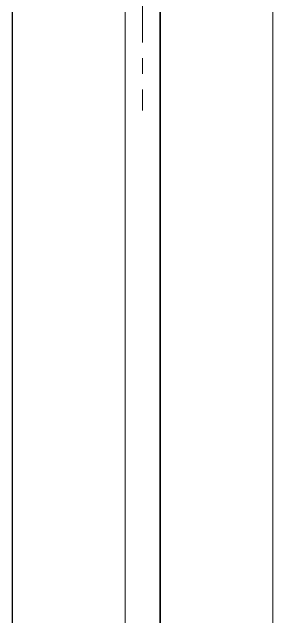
# Model space of a CAD drawing. Header units: millimetres. Extents: x 13479 to 14073, y 4989 to 5829.
# Drawn here: x 13578 to 13604.5, y 5112.1 to 5174.1 of the extents above; entities that cross this region are included whole.
import ezdxf

# ---------------------------------------------------------------- set-up
doc = ezdxf.new("R2010")
doc.units = ezdxf.units.MM
doc.linetypes.add('CENTER2', pattern=[28.575, 19.05, -3.175, 3.175, -3.175])
doc.linetypes.add('CENTERX2', pattern=[101.6, 63.5, -12.7, 12.7, -12.7])
doc.layers.add('CENTER', color=1, linetype='CENTERX2', lineweight=15)

msp = doc.modelspace()

# ---------------------------------------------------------------- linework, layer by layer
at = {"linetype": 'Continuous', "lineweight": 18}
for p, q in [((13578.037, 5174.142), (13578.037, 5154.687)), ((13589.537, 5154.687), (13589.537, 5174.142)), ((13593.037, 5174.142), (13593.037, 5154.687)), ((13604.537, 5154.687), (13604.537, 5174.142)), ((13578.037, 5154.687), (13578.037, 5112.109)), ((13589.537, 5112.109), (13589.537, 5154.687)), ((13593.037, 5154.687), (13593.037, 5112.109)), ((13604.537, 5112.109), (13604.537, 5154.687))]:
    msp.add_line(p, q, dxfattribs=at)
at = {"linetype": 'Continuous', "lineweight": 13}
for p, q in [((13578.062, 5174.142), (13578.062, 5154.687)), ((13593.114, 5174.142), (13593.114, 5154.687)), ((13578.062, 5154.687), (13578.062, 5112.109)), ((13593.114, 5154.687), (13593.114, 5112.109))]:
    msp.add_line(p, q, dxfattribs=at)
at = {"layer": 'CENTER', "color": 1, "linetype": 'CENTER2', "ltscale": 0.5}
msp.add_line((13591.287, 5580.643), (13591.287, 5164.143), dxfattribs=at)

doc.saveas('drawing.dxf')
